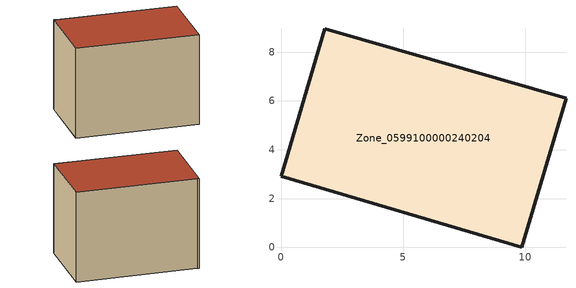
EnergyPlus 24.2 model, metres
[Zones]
Zone_0599100000240204
 floor ground (C_G): 1.8,8.97 1.95,8.92 11.67,6.11 9.86,0 0,2.91 z0.62
 wall outside (C_F): 0,2.91 9.86,0 11.67,6.11 1.95,8.92 1.8,8.97 0,2.91 z0.62:8.35
 roof outside (C_R): 1.95,8.92 1.8,8.97 0,2.91 9.86,0 11.67,6.11 z8.35
[BUILDING]
Pand.0599100000240204: North Axis=0; Terrain=City; Loads Convergence Tolerance Value=0.04; Temperature Convergence Tolerance Value=0.4; Solar Distribution=FullExterior; Maximum Number of Warmup Days=25; Minimum Number of Warmup Days=1
[Site:Location]
Rotterdam.The.Hague.AP_ZH_NLD Design_Conditions: Latitude=51.96; Longitude=4.45; Time Zone=1; Elevation=-4.5
[SITE:GROUNDTEMPERATURE:BUILDINGSURFACE]
18, 18, 18, 18, 18, 18, 18, 18, 18, 18, 18, 18
[MATERIAL] Thermal Absorptance=0.9; Solar Absorptance=0.7; Visible Absorptance=0.7
Name | Roughness | Thickness | Conductivity | Density | Specific Heat
G.TC.1965-1974 | MediumSmooth | 0.15 | 0.882353 | 540 | 1210
F.TC.1965-1974 | Rough | 0.3 | 0.697674 | 1920 | 840
R.TC.1965-1974 | MediumRough | 0.2 | 0.232558 | 1500 | 1000
[CONSTRUCTION]
C_G: G.TC.1965-1974
C_F: F.TC.1965-1974
C_R: R.TC.1965-1974
[ZONE]
Zone_0599100000240204: Type=1; Multiplier=1; Ceiling Height=Autocalculate; Volume=Autocalculate; Floor Area=autocalculate; Part of Total Floor Area=Yes
[ZONEINFILTRATION:DESIGNFLOWRATE]
Infil_Zone_0599100000240204: Zone or ZoneList or Space or SpaceList=Zone_0599100000240204; Schedule=AlwaysOn; Design Flow Rate Calculation Method=Flow/Area; Flow Rate per Floor Area=0.003; Constant Term Coefficient=1; Temperature Term Coefficient=0; Velocity Term Coefficient=0; Velocity Squared Term Coefficient=0
[HVACTEMPLATE:ZONE:IDEALLOADSAIRSYSTEM]
Zone_0599100000240204: Maximum Heating Supply Air Temperature=50; Minimum Cooling Supply Air Temperature=13; Maximum Heating Supply Air Humidity Ratio=0.0156; Minimum Cooling Supply Air Humidity Ratio=0.0077; Heating Limit=NoLimit; Cooling Limit=NoLimit; Dehumidification Control Type=ConstantSensibleHeatRatio; Cooling Sensible Heat Ratio=0.7; Dehumidification Setpoint=60; Humidification Control Type=None; Humidification Setpoint=30; Outdoor Air Method=None; Outdoor Air Flow Rate per Person=0.00944; Outdoor Air Flow Rate per Zone Floor Area=0; Outdoor Air Flow Rate per Zone=0; Demand Controlled Ventilation Type=None; Outdoor Air Economizer Type=NoEconomizer; Heat Recovery Type=None; Sensible Heat Recovery Effectiveness=0.7; Latent Heat Recovery Effectiveness=0.65
[ZONECONTROL:THERMOSTAT]
ThermostatControl_Zone_0599100000240204: Zone or ZoneList=Zone_0599100000240204; Control Type Schedule=DualSetpointControlType; Control 1=Thermostat_Zone_0599100000240204; Temperature Difference Between Cutout And Setpoint=0
[THERMOSTATSETPOINT:DUALSETPOINT]
Thermostat_Zone_0599100000240204: Heating Setpoint Temperature Schedule=HeatingSetpoint_Zone_0599100000240204; Cooling Setpoint Temperature Schedule=CoolingSetpoint_Zone_0599100000240204
[SCHEDULE:COMPACT]
HeatingSetpoint_Zone_0599100000240204: Through: 12/31, For: AllDays, Until: 24:00, 21
CoolingSetpoint_Zone_0599100000240204: Through: 12/31, For: AllDays, Until: 24:00, 24
DualSetpointControlType: Through: 12/31, For: AllDays, Until: 24:00, 4
AlwaysOn: Through: 12/31, For: AllDays, Until: 24:00, 1
